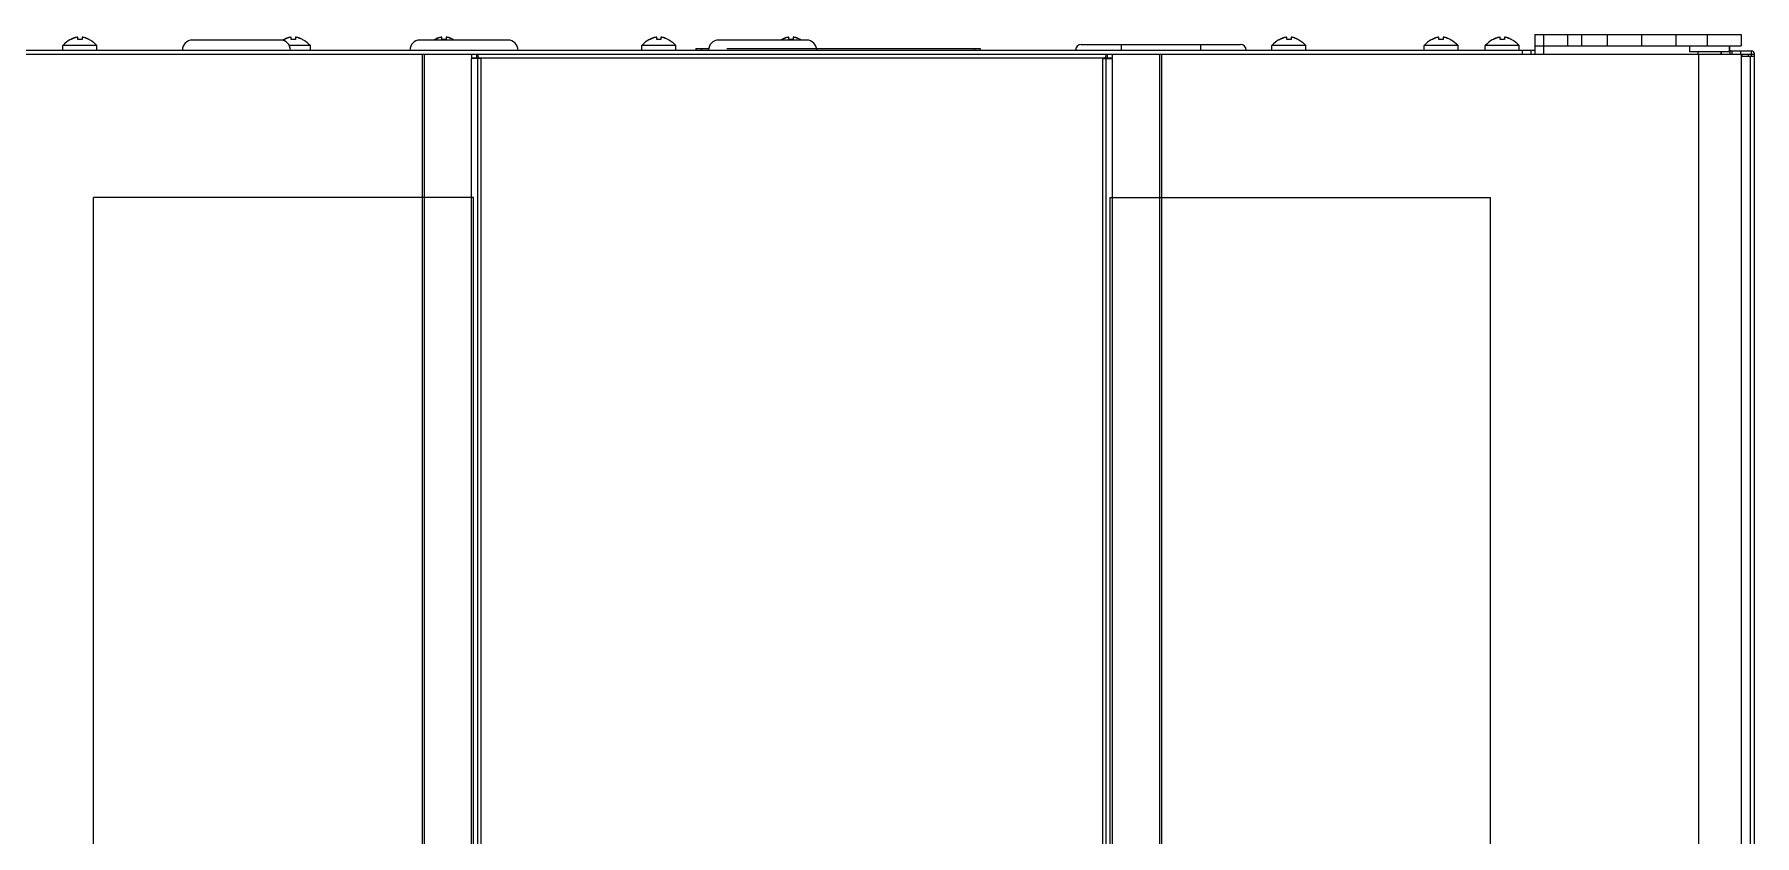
# Model space of a CAD drawing. Header units: millimetres. Extents: x 0 to 100, y -18 to 195.
# Drawn here: x 39.6 to 100, y 166.9 to 195 of the extents above; entities that cross this region are included whole.
import ezdxf

# ---------------------------------------------------------------- set-up
doc = ezdxf.new("R2010")
doc.units = ezdxf.units.MM
for name, color, linetype in [('2401-00460-M6-12PSTTHC_0', 7, 'Continuous'), ('4203-77997_0', 7, 'Continuous'), ('4203-78016_1_0', 7, 'Continuous'), ('4203-78017_0', 7, 'Continuous'), ('4203-78022_0', 7, 'Continuous'), ('4203-78023_2_0', 7, 'Continuous'), ('4203-78023_3_0', 7, 'Continuous'), ('4203-78024_1_0', 7, 'Continuous'), ('4209-00025_0', 7, 'Continuous'), ('4209-00027-YK_0', 7, 'Continuous'), ('4212-12577_0', 7, 'Continuous'), ('4403-04670_0', 7, 'Continuous')]:
    doc.layers.add(name, color=color, linetype=linetype)

msp = doc.modelspace()

# ---------------------------------------------------------------- linework, layer by layer
at = {"color": 0, "linetype": 'Continuous', "lineweight": 9}
msp.add_line((63.913, 194.497), (71.718, 194.497), dxfattribs=at)
at = {"layer": '2401-00460-M6-12PSTTHC_0', "color": 0, "linetype": 'Continuous', "lineweight": 9}
for p, q in [((40.851, 194.818), (40.851, 194.823)), ((40.851, 194.818), (40.852, 194.819)), ((41.013, 194.884), (40.994, 194.879)), ((41.027, 194.888), (41.011, 194.884)), ((41.042, 194.891), (41.026, 194.888)), ((41.056, 194.894), (41.041, 194.891)), ((41.071, 194.897), (41.055, 194.894)), ((41.07, 194.897), (41.085, 194.899)), ((41.1, 194.901), (41.086, 194.899)), ((41.1, 194.818), (41.1, 194.901)), ((41.25, 194.901), (41.25, 194.818)), ((41.265, 194.899), (41.25, 194.901)), ((41.28, 194.897), (41.265, 194.899)), ((41.295, 194.894), (41.28, 194.897)), ((41.31, 194.891), (41.295, 194.894)), ((41.325, 194.888), (41.309, 194.891)), ((41.34, 194.884), (41.323, 194.888)), ((41.498, 194.819), (41.5, 194.818)), ((41.5, 194.823), (41.5, 194.818)), ((48.348, 194.818), (48.348, 194.823)), ((48.348, 194.818), (48.35, 194.819)), ((48.51, 194.884), (48.491, 194.879)), ((48.525, 194.888), (48.508, 194.884)), ((48.539, 194.891), (48.523, 194.888)), ((48.554, 194.894), (48.538, 194.891)), ((48.568, 194.897), (48.553, 194.894)), ((48.568, 194.897), (48.583, 194.899)), ((48.598, 194.901), (48.583, 194.899)), ((48.598, 194.818), (48.598, 194.901)), ((48.748, 194.901), (48.748, 194.818)), ((48.763, 194.899), (48.748, 194.901)), ((48.778, 194.897), (48.763, 194.899)), ((48.793, 194.894), (48.777, 194.897)), ((48.807, 194.891), (48.792, 194.894)), ((48.822, 194.888), (48.806, 194.891)), ((48.837, 194.884), (48.821, 194.888)), ((48.996, 194.819), (48.998, 194.818)), ((48.998, 194.823), (48.998, 194.818)), ((53.646, 194.818), (53.646, 194.823)), ((53.646, 194.818), (53.648, 194.819)), ((53.808, 194.884), (53.789, 194.879)), ((53.823, 194.888), (53.806, 194.884)), ((53.837, 194.891), (53.822, 194.888)), ((53.852, 194.894), (53.836, 194.891)), ((53.866, 194.897), (53.851, 194.894)), ((53.866, 194.897), (53.881, 194.899)), ((53.896, 194.901), (53.881, 194.899)), ((53.896, 194.818), (53.896, 194.901)), ((54.046, 194.901), (54.046, 194.818)), ((54.061, 194.899), (54.046, 194.901)), ((54.076, 194.897), (54.061, 194.899)), ((54.091, 194.894), (54.075, 194.897)), ((54.105, 194.891), (54.09, 194.894)), ((54.12, 194.888), (54.105, 194.891)), ((54.136, 194.884), (54.119, 194.888)), ((54.294, 194.819), (54.296, 194.818)), ((54.296, 194.823), (54.296, 194.818)), ((61.193, 194.818), (61.193, 194.823)), ((61.193, 194.818), (61.195, 194.819)), ((61.355, 194.884), (61.336, 194.879)), ((61.37, 194.888), (61.353, 194.884)), ((61.385, 194.891), (61.369, 194.888)), ((61.399, 194.894), (61.384, 194.891)), ((61.414, 194.897), (61.398, 194.894)), ((61.413, 194.897), (61.428, 194.899)), ((61.443, 194.901), (61.428, 194.899)), ((61.443, 194.818), (61.443, 194.901)), ((61.593, 194.901), (61.593, 194.818)), ((61.608, 194.899), (61.593, 194.901)), ((61.623, 194.897), (61.608, 194.899)), ((61.638, 194.894), (61.623, 194.897)), ((61.653, 194.891), (61.637, 194.894)), ((61.667, 194.888), (61.652, 194.891)), ((61.683, 194.884), (61.666, 194.888)), ((61.841, 194.819), (61.843, 194.818)), ((61.843, 194.823), (61.843, 194.818)), ((65.842, 194.818), (65.842, 194.823)), ((65.842, 194.818), (65.844, 194.819)), ((66.004, 194.884), (65.985, 194.879)), ((66.019, 194.888), (66.002, 194.884)), ((66.033, 194.891), (66.017, 194.888)), ((66.047, 194.894), (66.032, 194.891)), ((66.062, 194.897), (66.047, 194.894)), ((66.062, 194.897), (66.077, 194.899)), ((66.092, 194.901), (66.077, 194.899)), ((66.092, 194.818), (66.092, 194.901)), ((66.242, 194.901), (66.242, 194.818)), ((66.256, 194.899), (66.242, 194.901)), ((66.272, 194.897), (66.256, 194.899)), ((66.286, 194.894), (66.271, 194.897)), ((66.301, 194.891), (66.286, 194.894)), ((66.316, 194.888), (66.3, 194.891)), ((66.331, 194.884), (66.315, 194.888)), ((66.489, 194.819), (66.491, 194.818)), ((66.491, 194.823), (66.491, 194.818)), ((83.335, 194.818), (83.335, 194.823)), ((83.335, 194.818), (83.337, 194.819)), ((83.498, 194.884), (83.478, 194.879)), ((83.512, 194.888), (83.496, 194.884)), ((83.527, 194.891), (83.511, 194.888)), ((83.541, 194.894), (83.526, 194.891)), ((83.556, 194.897), (83.54, 194.894)), ((83.555, 194.897), (83.57, 194.899)), ((83.585, 194.901), (83.571, 194.899)), ((83.585, 194.818), (83.585, 194.901)), ((83.735, 194.901), (83.735, 194.818)), ((83.75, 194.899), (83.735, 194.901)), ((83.765, 194.897), (83.75, 194.899)), ((83.78, 194.894), (83.765, 194.897)), ((83.795, 194.891), (83.78, 194.894)), ((83.81, 194.888), (83.794, 194.891)), ((83.825, 194.884), (83.808, 194.888)), ((83.983, 194.819), (83.985, 194.818)), ((83.985, 194.823), (83.985, 194.818)), ((88.684, 194.818), (88.684, 194.823)), ((88.684, 194.818), (88.686, 194.819)), ((88.846, 194.884), (88.827, 194.879)), ((88.861, 194.888), (88.844, 194.884)), ((88.875, 194.891), (88.859, 194.888)), ((88.889, 194.894), (88.874, 194.891)), ((88.904, 194.897), (88.889, 194.894)), ((88.903, 194.897), (88.919, 194.899)), ((88.933, 194.901), (88.919, 194.899)), ((88.933, 194.818), (88.933, 194.901)), ((89.083, 194.901), (89.083, 194.818)), ((89.098, 194.899), (89.083, 194.901)), ((89.113, 194.897), (89.098, 194.899)), ((89.128, 194.894), (89.113, 194.897)), ((89.143, 194.891), (89.128, 194.894)), ((89.158, 194.888), (89.142, 194.891)), ((89.173, 194.884), (89.156, 194.888)), ((89.331, 194.819), (89.333, 194.818)), ((89.333, 194.823), (89.333, 194.818)), ((90.833, 194.818), (90.833, 194.823)), ((90.833, 194.818), (90.835, 194.819)), ((90.995, 194.884), (90.976, 194.879)), ((91.01, 194.888), (90.993, 194.884)), ((91.024, 194.891), (91.008, 194.888)), ((91.038, 194.894), (91.023, 194.891)), ((91.053, 194.897), (91.038, 194.894)), ((91.053, 194.897), (91.068, 194.899)), ((91.083, 194.901), (91.068, 194.899)), ((91.083, 194.818), (91.083, 194.901)), ((91.233, 194.901), (91.233, 194.818)), ((91.248, 194.899), (91.233, 194.901)), ((91.263, 194.897), (91.248, 194.899)), ((91.278, 194.894), (91.262, 194.897)), ((91.292, 194.891), (91.277, 194.894)), ((91.307, 194.888), (91.291, 194.891)), ((91.322, 194.884), (91.306, 194.888)), ((91.481, 194.819), (91.483, 194.818)), ((91.483, 194.823), (91.483, 194.818)), ((40.576, 194.447), (40.576, 194.607)), ((41.775, 194.607), (40.576, 194.607)), ((41.775, 194.447), (41.775, 194.607)), ((49.273, 194.607), (48.532, 194.607)), ((49.273, 194.447), (49.273, 194.607)), ((60.918, 194.447), (60.918, 194.607)), ((62.118, 194.607), (60.918, 194.607)), ((62.118, 194.447), (62.118, 194.607)), ((83.061, 194.447), (83.061, 194.607)), ((84.26, 194.607), (83.061, 194.607)), ((84.26, 194.447), (84.26, 194.607)), ((88.409, 194.447), (88.409, 194.607)), ((89.608, 194.607), (88.409, 194.607)), ((89.608, 194.447), (89.608, 194.607)), ((90.558, 194.447), (90.558, 194.607)), ((91.757, 194.607), (90.558, 194.607)), ((91.757, 194.447), (91.757, 194.607)), ((99.155, 194.447), (99.155, 194.597))]:
    msp.add_line(p, q, dxfattribs=at)
for points in [[(40.851, 194.823), (40.825, 194.808), (40.763, 194.768), (40.701, 194.721), (40.638, 194.667), (40.576, 194.607)], [(40.893, 194.84), (40.871, 194.829), (40.851, 194.818)], [(40.877, 194.832), (40.88, 194.834), (40.907, 194.846), (40.931, 194.857), (40.953, 194.866), (40.974, 194.873), (40.994, 194.879)], [(40.997, 194.88), (40.979, 194.874), (40.959, 194.868), (40.938, 194.86), (40.915, 194.85), (40.893, 194.84)], [(41.175, 194.823), (41.15, 194.823), (41.125, 194.821), (41.1, 194.818)], [(41.25, 194.818), (41.225, 194.821), (41.2, 194.823), (41.175, 194.823)], [(41.5, 194.818), (41.471, 194.834), (41.444, 194.846), (41.42, 194.857), (41.397, 194.866), (41.377, 194.873), (41.357, 194.879), (41.338, 194.884)], [(41.354, 194.88), (41.372, 194.874), (41.392, 194.868), (41.413, 194.86), (41.436, 194.85), (41.458, 194.84), (41.474, 194.832)], [(41.5, 194.823), (41.526, 194.808), (41.588, 194.768), (41.65, 194.721), (41.712, 194.667), (41.775, 194.607)], [(48.348, 194.823), (48.322, 194.808), (48.293, 194.789)], [(48.39, 194.84), (48.368, 194.829), (48.348, 194.818)], [(48.374, 194.832), (48.377, 194.834), (48.404, 194.846), (48.428, 194.857), (48.451, 194.866), (48.472, 194.873), (48.491, 194.879)], [(48.494, 194.88), (48.476, 194.874), (48.457, 194.868), (48.435, 194.86), (48.412, 194.85), (48.39, 194.84)], [(48.673, 194.823), (48.648, 194.823), (48.623, 194.821), (48.598, 194.818)], [(48.748, 194.818), (48.723, 194.821), (48.698, 194.823), (48.673, 194.823)], [(48.998, 194.818), (48.968, 194.834), (48.941, 194.846), (48.917, 194.857), (48.895, 194.866), (48.874, 194.873), (48.855, 194.879), (48.836, 194.884)], [(48.852, 194.88), (48.869, 194.874), (48.889, 194.868), (48.91, 194.86), (48.933, 194.85), (48.956, 194.84), (48.972, 194.832)], [(48.998, 194.823), (49.023, 194.808), (49.085, 194.768), (49.147, 194.721), (49.21, 194.667), (49.273, 194.607)], [(53.646, 194.823), (53.62, 194.808), (53.602, 194.797)], [(53.688, 194.84), (53.666, 194.829), (53.646, 194.818)], [(53.672, 194.832), (53.676, 194.834), (53.702, 194.846), (53.726, 194.857), (53.749, 194.866), (53.77, 194.873), (53.789, 194.879)], [(53.792, 194.88), (53.774, 194.874), (53.755, 194.868), (53.733, 194.86), (53.711, 194.85), (53.688, 194.84)], [(53.971, 194.823), (53.946, 194.823), (53.921, 194.821), (53.896, 194.818)], [(54.046, 194.818), (54.021, 194.821), (53.996, 194.823), (53.971, 194.823)], [(54.296, 194.818), (54.266, 194.834), (54.24, 194.846), (54.215, 194.857), (54.193, 194.866), (54.172, 194.873), (54.153, 194.879), (54.134, 194.884)], [(54.15, 194.88), (54.167, 194.874), (54.187, 194.868), (54.209, 194.86), (54.231, 194.85), (54.254, 194.84), (54.27, 194.832)], [(54.296, 194.823), (54.321, 194.808), (54.34, 194.797)], [(61.193, 194.823), (61.168, 194.808), (61.106, 194.768), (61.044, 194.721), (60.981, 194.667), (60.918, 194.607)], [(61.235, 194.84), (61.214, 194.829), (61.193, 194.818)], [(61.219, 194.832), (61.223, 194.834), (61.249, 194.846), (61.274, 194.857), (61.296, 194.866), (61.317, 194.873), (61.336, 194.879)], [(61.339, 194.88), (61.322, 194.874), (61.302, 194.868), (61.281, 194.86), (61.258, 194.85), (61.235, 194.84)], [(61.518, 194.823), (61.493, 194.823), (61.468, 194.821), (61.443, 194.818)], [(61.593, 194.818), (61.568, 194.821), (61.543, 194.823), (61.518, 194.823)], [(61.843, 194.818), (61.814, 194.834), (61.787, 194.846), (61.763, 194.857), (61.74, 194.866), (61.719, 194.873), (61.7, 194.879), (61.681, 194.884)], [(61.697, 194.88), (61.715, 194.874), (61.734, 194.868), (61.756, 194.86), (61.779, 194.85), (61.801, 194.84), (61.817, 194.832)], [(61.843, 194.823), (61.869, 194.808), (61.931, 194.768), (61.993, 194.721), (62.055, 194.667), (62.118, 194.607)], [(65.842, 194.823), (65.816, 194.808), (65.798, 194.797)], [(65.884, 194.84), (65.862, 194.829), (65.842, 194.818)], [(65.868, 194.832), (65.871, 194.834), (65.898, 194.846), (65.922, 194.857), (65.945, 194.866), (65.965, 194.873), (65.985, 194.879)], [(65.988, 194.88), (65.97, 194.874), (65.95, 194.868), (65.929, 194.86), (65.906, 194.85), (65.884, 194.84)], [(66.167, 194.823), (66.142, 194.823), (66.117, 194.821), (66.092, 194.818)], [(66.242, 194.818), (66.217, 194.821), (66.192, 194.823), (66.167, 194.823)], [(66.491, 194.818), (66.462, 194.834), (66.435, 194.846), (66.411, 194.857), (66.389, 194.866), (66.368, 194.873), (66.348, 194.879), (66.329, 194.884)], [(66.345, 194.88), (66.363, 194.874), (66.383, 194.868), (66.404, 194.86), (66.427, 194.85), (66.449, 194.84), (66.465, 194.832)], [(66.491, 194.823), (66.517, 194.808), (66.535, 194.797)], [(83.335, 194.823), (83.31, 194.808), (83.248, 194.768), (83.186, 194.721), (83.123, 194.667), (83.061, 194.607)], [(83.378, 194.84), (83.356, 194.829), (83.335, 194.818)], [(83.362, 194.832), (83.365, 194.834), (83.392, 194.846), (83.416, 194.857), (83.438, 194.866), (83.459, 194.873), (83.478, 194.879)], [(83.482, 194.88), (83.464, 194.874), (83.444, 194.868), (83.423, 194.86), (83.4, 194.85), (83.378, 194.84)], [(83.66, 194.823), (83.635, 194.823), (83.61, 194.821), (83.585, 194.818)], [(83.735, 194.818), (83.71, 194.821), (83.685, 194.823), (83.66, 194.823)], [(83.985, 194.818), (83.956, 194.834), (83.929, 194.846), (83.905, 194.857), (83.882, 194.866), (83.861, 194.873), (83.842, 194.879), (83.823, 194.884)], [(83.839, 194.88), (83.857, 194.874), (83.876, 194.868), (83.898, 194.86), (83.921, 194.85), (83.943, 194.84), (83.959, 194.832)], [(83.985, 194.823), (84.011, 194.808), (84.073, 194.768), (84.135, 194.721), (84.197, 194.667), (84.26, 194.607)], [(88.684, 194.823), (88.658, 194.808), (88.596, 194.768), (88.534, 194.721), (88.471, 194.667), (88.409, 194.607)], [(88.726, 194.84), (88.704, 194.829), (88.684, 194.818)], [(88.71, 194.832), (88.713, 194.834), (88.74, 194.846), (88.764, 194.857), (88.786, 194.866), (88.807, 194.873), (88.827, 194.879)], [(88.83, 194.88), (88.812, 194.874), (88.792, 194.868), (88.771, 194.86), (88.748, 194.85), (88.726, 194.84)], [(89.008, 194.823), (88.983, 194.823), (88.958, 194.821), (88.933, 194.818)], [(89.083, 194.818), (89.058, 194.821), (89.033, 194.823), (89.008, 194.823)], [(89.333, 194.818), (89.304, 194.834), (89.277, 194.846), (89.253, 194.857), (89.23, 194.866), (89.21, 194.873), (89.19, 194.879), (89.171, 194.884)], [(89.187, 194.88), (89.205, 194.874), (89.225, 194.868), (89.246, 194.86), (89.269, 194.85), (89.291, 194.84), (89.307, 194.832)], [(89.333, 194.823), (89.359, 194.808), (89.421, 194.768), (89.483, 194.721), (89.545, 194.667), (89.608, 194.607)], [(90.833, 194.823), (90.807, 194.808), (90.745, 194.768), (90.683, 194.721), (90.621, 194.667), (90.558, 194.607)], [(90.875, 194.84), (90.853, 194.829), (90.833, 194.818)], [(90.859, 194.832), (90.862, 194.834), (90.889, 194.846), (90.913, 194.857), (90.936, 194.866), (90.957, 194.873), (90.976, 194.879)], [(90.979, 194.88), (90.961, 194.874), (90.942, 194.868), (90.92, 194.86), (90.897, 194.85), (90.875, 194.84)], [(91.158, 194.823), (91.133, 194.823), (91.108, 194.821), (91.083, 194.818)], [(91.233, 194.818), (91.208, 194.821), (91.183, 194.823), (91.158, 194.823)], [(91.483, 194.818), (91.453, 194.834), (91.426, 194.846), (91.402, 194.857), (91.38, 194.866), (91.359, 194.873), (91.34, 194.879), (91.32, 194.884)], [(91.336, 194.88), (91.354, 194.874), (91.374, 194.868), (91.395, 194.86), (91.418, 194.85), (91.44, 194.84), (91.456, 194.832)], [(91.483, 194.823), (91.508, 194.808), (91.57, 194.768), (91.632, 194.721), (91.695, 194.667), (91.757, 194.607)]]:
    msp.add_lwpolyline(points, dxfattribs=at)
at = {"layer": '4203-77997_0', "color": 0, "linetype": 'Continuous', "lineweight": 9}
for p, q in [((99.585, 194.217), (99.585, 194.297)), ((99.805, 194.217), (99.805, 194.297))]:
    msp.add_line(p, q, dxfattribs=at)
at = {"layer": '4203-78016_1_0', "color": 0, "linetype": 'Continuous', "lineweight": 9}
for p, q in [((54.934, 194.297), (32.828, 194.297)), ((53.204, 194.297), (53.204, 63.125)), ((53.267, 194.297), (53.267, 63.125)), ((55.183, 194.161), (55.183, 194.147)), ((77.2, 194.161), (77.2, 194.147)), ((99.555, 194.297), (77.449, 194.297)), ((79.116, 194.297), (79.116, 63.125)), ((79.179, 194.297), (79.179, 63.125)), ((98.055, 194.297), (98.055, 63.125)), ((99.555, 194.297), (99.555, 63.125)), ((55.011, 189.269), (41.655, 189.269)), ((41.655, 63.125), (41.655, 189.269)), ((55.011, 132.539), (55.011, 189.269)), ((77.373, 132.539), (77.373, 189.269)), ((77.373, 189.269), (90.728, 189.269)), ((90.728, 189.269), (90.728, 63.125))]:
    msp.add_line(p, q, dxfattribs=at)
at = {"layer": '4203-78017_0', "color": 0, "linetype": 'Continuous', "lineweight": 9}
for p, q in [((99.155, 194.417), (99.905, 194.417)), ((99.225, 194.417), (99.225, 194.297)), ((99.525, 194.417), (99.525, 194.297)), ((99.905, 194.297), (99.555, 194.297)), ((100.025, 194.217), (99.555, 194.217)), ((99.885, 63.125), (99.885, 194.217)), ((99.905, 194.417), (99.905, 194.297)), ((99.905, 194.297), (99.905, 194.217)), ((100.025, 194.297), (99.905, 194.297)), ((100.025, 63.125), (100.025, 194.297))]:
    msp.add_line(p, q, dxfattribs=at)
msp.add_arc((99.905, 194.297), 0.12, 0, 90, dxfattribs=at)
at = {"layer": '4203-78022_0', "color": 0, "linetype": 'Continuous', "lineweight": 9}
for p, q in [((54.934, 194.297), (54.934, 194.177)), ((77.449, 194.297), (54.934, 194.297)), ((54.934, 194.177), (55.11, 194.177)), ((54.934, 132.469), (54.934, 194.147)), ((55.274, 194.147), (54.934, 194.147)), ((55.11, 194.297), (55.11, 194.177)), ((55.154, 132.469), (55.154, 194.147)), ((55.185, 194.184), (55.195, 194.157)), ((55.195, 194.147), (55.195, 194.157)), ((77.188, 194.157), (55.195, 194.157)), ((55.274, 132.469), (55.274, 194.147)), ((77.109, 194.147), (77.109, 132.469)), ((77.109, 194.147), (77.449, 194.147)), ((77.198, 194.184), (77.188, 194.157)), ((77.188, 194.147), (77.188, 194.157)), ((77.229, 194.147), (77.229, 132.469)), ((77.273, 194.297), (77.273, 194.177)), ((77.273, 194.177), (77.449, 194.177)), ((77.449, 194.297), (77.449, 194.177)), ((77.449, 194.147), (77.449, 132.469))]:
    msp.add_line(p, q, dxfattribs=at)
for points in [[(55.11, 194.297), (55.12, 194.294), (55.131, 194.286), (55.142, 194.273), (55.153, 194.256), (55.163, 194.235), (55.174, 194.21), (55.185, 194.184)], [(55.11, 194.177), (55.12, 194.176), (55.131, 194.175), (55.142, 194.173), (55.153, 194.171), (55.163, 194.168), (55.174, 194.164), (55.185, 194.161), (55.195, 194.157)], [(77.273, 194.177), (77.263, 194.176), (77.252, 194.175), (77.241, 194.173), (77.231, 194.171), (77.22, 194.168), (77.209, 194.164), (77.198, 194.161), (77.188, 194.157)], [(77.273, 194.297), (77.263, 194.294), (77.252, 194.286), (77.241, 194.273), (77.231, 194.256), (77.22, 194.235), (77.209, 194.21), (77.198, 194.184)]]:
    msp.add_lwpolyline(points, dxfattribs=at)
at = {"layer": '4203-78023_2_0', "color": 0, "linetype": 'Continuous', "lineweight": 9}
for p, q in [((92.307, 194.597), (92.307, 194.297)), ((92.607, 194.597), (92.607, 194.297)), ((98.855, 194.397), (98.855, 194.297))]:
    msp.add_line(p, q, dxfattribs=at)
at = {"layer": '4203-78023_3_0', "color": 0, "linetype": 'Continuous', "lineweight": 9}
for p, q in [((97.735, 194.597), (97.735, 194.397)), ((97.735, 194.397), (99.135, 194.397)), ((98.035, 194.397), (98.035, 194.297)), ((98.835, 194.397), (98.835, 194.297)), ((99.135, 194.597), (99.135, 194.397))]:
    msp.add_line(p, q, dxfattribs=at)
at = {"layer": '4203-78024_1_0', "color": 0, "linetype": 'Continuous', "lineweight": 9}
for p, q in [((92.307, 194.996), (92.307, 194.597)), ((92.307, 194.996), (99.555, 194.996)), ((92.607, 194.996), (92.607, 194.597)), ((93.457, 194.597), (93.457, 194.996)), ((93.957, 194.597), (93.957, 194.996)), ((94.856, 194.597), (94.856, 194.996)), ((96.056, 194.996), (96.056, 194.597)), ((97.256, 194.996), (97.256, 194.597)), ((98.355, 194.996), (98.355, 194.597)), ((99.555, 194.996), (99.555, 194.597)), ((92.307, 194.597), (99.555, 194.597))]:
    msp.add_line(p, q, dxfattribs=at)
at = {"layer": '4209-00025_0', "color": 0, "linetype": 'Continuous', "lineweight": 9}
for p, q in [((48.223, 194.797), (45.124, 194.797)), ((56.22, 194.797), (53.121, 194.797)), ((66.716, 194.797), (63.617, 194.797))]:
    msp.add_line(p, q, dxfattribs=at)
for centre, start, end in [((45.124, 194.447), 90, 180), ((48.223, 194.447), 0, 90), ((53.121, 194.447), 90, 180), ((56.22, 194.447), 0, 90), ((63.617, 194.447), 90, 180), ((66.716, 194.447), 0, 90)]:
    msp.add_arc(centre, 0.35, start, end, dxfattribs=at)
at = {"layer": '4209-00027-YK_0', "color": 0, "linetype": 'Continuous', "lineweight": 9}
for p, q in [((76.363, 194.647), (81.961, 194.647)), ((77.762, 194.647), (77.762, 194.447)), ((80.561, 194.447), (80.561, 194.647))]:
    msp.add_line(p, q, dxfattribs=at)
for centre, start, end in [((76.363, 194.447), 90, 180), ((81.961, 194.447), 0, 90)]:
    msp.add_arc(centre, 0.2, start, end, dxfattribs=at)
at = {"layer": '4212-12577_0', "color": 0, "linetype": 'Continuous', "lineweight": 9}
for p, q in [((33.178, 194.447), (92.307, 194.447)), ((91.857, 194.447), (91.857, 194.297)), ((92.157, 194.447), (92.157, 194.297)), ((99.135, 194.447), (99.155, 194.447)), ((99.155, 194.447), (99.155, 194.297))]:
    msp.add_line(p, q, dxfattribs=at)
at = {"layer": '4403-04670_0', "color": 0, "linetype": 'Continuous', "lineweight": 9}
for p, q in [((62.818, 194.497), (62.818, 194.447)), ((62.818, 194.497), (63.272, 194.497)), ((63.018, 194.497), (63.018, 194.447)), ((67.061, 194.497), (72.814, 194.497)), ((72.614, 194.497), (72.614, 194.447)), ((72.814, 194.497), (72.814, 194.447))]:
    msp.add_line(p, q, dxfattribs=at)

doc.saveas('drawing.dxf')
